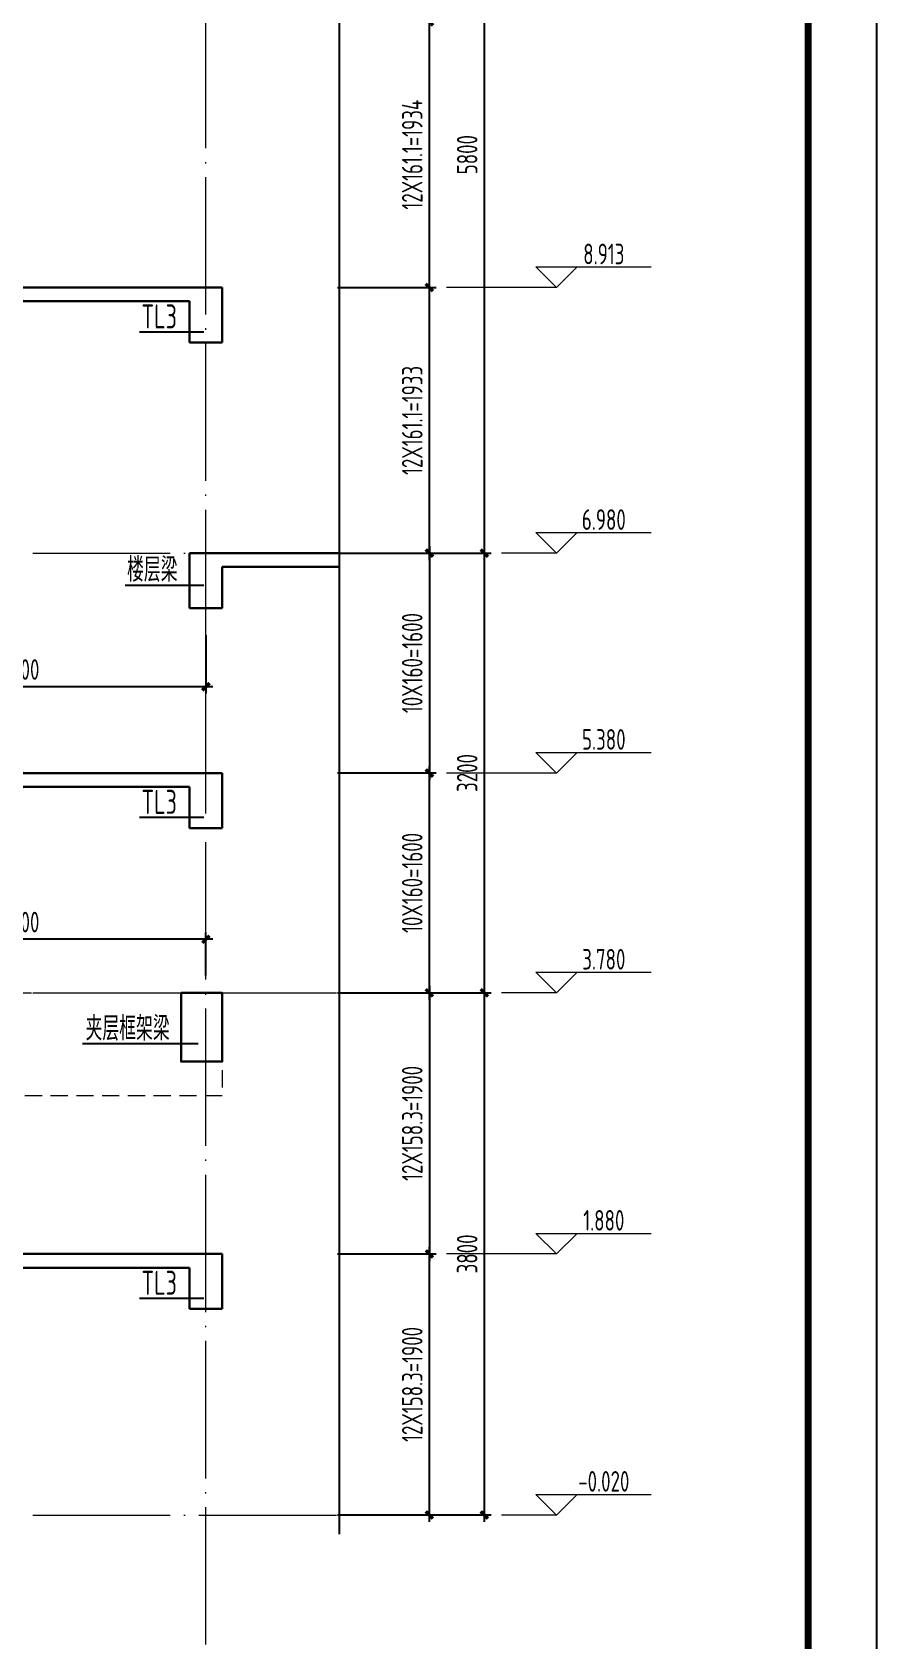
# Model space of a CAD drawing. Extents: x 56246 to 893198, y -950445 to -423535.
# Drawn here: x 302714 to 308863, y -495743 to -484042 of the extents above; entities that cross this region are included whole.
import ezdxf
from ezdxf.enums import TextEntityAlignment as Align

# ---------------------------------------------------------------- set-up
doc = ezdxf.new("R2010")
doc.units = 0
doc.header["$LTSCALE"] = 500
doc.linetypes.add('DOTE', pattern=[2.42, 2, -0.2, 0.02, -0.2])
doc.linetypes.add('HIDDEN', pattern=[0.375, 0.25, -0.125])
for name, color, linetype, lineweight in [('0S-楼梯-不可见', 2, 'HIDDEN', 18), ('0S-楼梯-尺寸', 21, 'Continuous', 13), ('0S-楼梯-线', 2, 'Continuous', 30), ('0S-详图-轴线', 1, 'DOTE', 13)]:
    doc.layers.add(name, color=color, linetype=linetype, lineweight=lineweight)
for name, color, linetype in [('OTHER', 7, 'Continuous'), ('T-TK', 157, 'Continuous'), ('TEXT_LT', 90, 'Continuous'), ('照明平面标注层', 111, 'Continuous')]:
    doc.layers.add(name, color=color, linetype=linetype)
doc.styles.add('TSSD_DIMENSION', font='tssdeng.shx', dxfattribs={"width": 0.7, "bigfont": 'Hztxt.shx'})
doc.styles.add('TSSD_Rein', font='Tssdeng.shx', dxfattribs={"width": 0.7, "bigfont": 'hztxt.shx'})
doc.dimstyles.new('TSSD_50_50', dxfattribs={"dimtxt": 150, "dimasz": 50, "dimexe": 50, "dimexo": 125, "dimgap": 50, "dimtad": 1, "dimdec": 0, "dimzin": 0, "dimdsep": 46, "dimtxsty": 'TSSD_DIMENSION', "dimblk": 'ARCHTICK', "dimblk1": 'ARCHTICK', "dimblk2": 'ARCHTICK', "dimcen": 0, "dimdle": 50, "dimclrt": 7, "dimadec": 0, "dimazin": 0, "dimtfac": 1, "dimtdec": 0, "dimtix": 1, "dimtmove": 2, "dimatfit": 3, "dimfxl": 1, "dimtolj": 1, "dimtzin": 0, "dimarcsym": 0})

# ---------------------------------------------------------------- blocks, each defined once
blk = doc.blocks.new('A0-DWF')
at = {"layer": 'T-TK'}
blk.add_line((118900, -84100), (118900, 0), dxfattribs=at)
at = {"layer": 'T-TK', "const_width": 100}
blk.add_lwpolyline([(2500, -83100), (117900, -83100), (117900, -1000), (2500, -1000)], close=True, dxfattribs=at)
blk = doc.blocks.new('_ArchTick')
at = {"color": 0, "linetype": 'ByBlock', "const_width": 0.5}
blk.add_lwpolyline([(-0.53, -0.53), (0.53, 0.53)], dxfattribs=at)
blk = doc.blocks.new('*D316')
at = {"layer": '0S-楼梯-尺寸', "color": 0, "lineweight": -2, "transparency": 16777216}
for p, q in [((301279, -490909), (301279, -490594)), ((303979, -490909), (303979, -490594)), ((304029, -490644), (301229, -490644))]:
    blk.add_line(p, q, dxfattribs=at)
at = {"layer": 'Defpoints', "color": 0, "transparency": 16777216}
for p in [(301279, -490644), (301279, -491034), (303979, -491034)]:
    blk.add_point(p, dxfattribs=at)
at = {"layer": '0S-楼梯-尺寸', "color": 0, "lineweight": -2, "transparency": 16777216, "xscale": 50, "yscale": 50, "zscale": 50, "rotation": 180}
blk.add_blockref('_ArchTick', (301279, -490644), dxfattribs=at)
at = {"layer": '0S-楼梯-尺寸', "color": 0, "lineweight": -2, "transparency": 16777216, "xscale": 50, "yscale": 50, "zscale": 50}
blk.add_blockref('_ArchTick', (303979, -490644), dxfattribs=at)
at = {"layer": '0S-楼梯-尺寸', "color": 7, "transparency": 16777216, "insert": (302629, -490519), "char_height": 150, "attachment_point": 5, "style": 'TSSD_DIMENSION'}
blk.add_mtext('\\A1;2700', dxfattribs=at)
blk = doc.blocks.new('*D317')
at = {"layer": '0S-楼梯-尺寸', "color": 0, "lineweight": -2, "transparency": 16777216}
for p, q in [((301279, -488431), (301279, -488856)), ((303979, -488431), (303979, -488856)), ((304029, -488806), (301229, -488806))]:
    blk.add_line(p, q, dxfattribs=at)
at = {"layer": 'Defpoints', "color": 0, "transparency": 16777216}
for p in [(301279, -488306), (303979, -488306), (301279, -488806)]:
    blk.add_point(p, dxfattribs=at)
at = {"layer": '0S-楼梯-尺寸', "color": 0, "lineweight": -2, "transparency": 16777216, "xscale": 50, "yscale": 50, "zscale": 50, "rotation": 180}
blk.add_blockref('_ArchTick', (301279, -488806), dxfattribs=at)
at = {"layer": '0S-楼梯-尺寸', "color": 0, "lineweight": -2, "transparency": 16777216, "xscale": 50, "yscale": 50, "zscale": 50}
blk.add_blockref('_ArchTick', (303979, -488806), dxfattribs=at)
at = {"layer": '0S-楼梯-尺寸', "color": 7, "transparency": 16777216, "insert": (302629, -488681), "char_height": 150, "attachment_point": 5, "style": 'TSSD_DIMENSION'}
blk.add_mtext('\\A1;2700', dxfattribs=at)
blk = doc.blocks.new('*D254')
at = {"layer": '0S-楼梯-尺寸', "color": 0, "lineweight": -2, "transparency": 16777216}
for p, q in [((304936, -482034), (306056, -482034)), ((306006, -487884), (306006, -481984)), ((304936, -487834), (306056, -487834))]:
    blk.add_line(p, q, dxfattribs=at)
at = {"layer": 'Defpoints', "color": 0, "transparency": 16777216}
for p in [(304811, -482034), (306006, -482034), (304811, -487834)]:
    blk.add_point(p, dxfattribs=at)
at = {"layer": '0S-楼梯-尺寸', "color": 0, "lineweight": -2, "transparency": 16777216, "xscale": 50, "yscale": 50, "zscale": 50}
for p, rotation in [((306006, -482034), 90), ((306006, -487834), 270)]:
    blk.add_blockref('_ArchTick', p, dxfattribs=dict(at, rotation=rotation))
at = {"layer": '0S-楼梯-尺寸', "color": 7, "transparency": 16777216, "insert": (305881, -484934), "char_height": 150, "attachment_point": 5, "rotation": 90, "style": 'TSSD_DIMENSION'}
blk.add_mtext('\\A1;5800', dxfattribs=at)
blk = doc.blocks.new('*D255')
at = {"layer": '0S-楼梯-尺寸', "color": 0, "lineweight": -2, "transparency": 16777216}
for p, q in [((304936, -485901), (305656, -485901)), ((305606, -487884), (305606, -485851)), ((304936, -487834), (305656, -487834))]:
    blk.add_line(p, q, dxfattribs=at)
at = {"layer": 'Defpoints', "color": 0, "transparency": 16777216}
for p in [(304811, -485901), (305606, -485901), (304811, -487834)]:
    blk.add_point(p, dxfattribs=at)
at = {"layer": '0S-楼梯-尺寸', "color": 0, "lineweight": -2, "transparency": 16777216, "xscale": 50, "yscale": 50, "zscale": 50}
for p, rotation in [((305606, -485901), 90), ((305606, -487834), 270)]:
    blk.add_blockref('_ArchTick', p, dxfattribs=dict(at, rotation=rotation))
at = {"layer": '0S-楼梯-尺寸', "color": 7, "transparency": 16777216, "insert": (305481, -486868), "char_height": 150, "attachment_point": 5, "rotation": 90, "style": 'TSSD_DIMENSION'}
blk.add_mtext('\\A1;12X161.1=1933', dxfattribs=at)
blk = doc.blocks.new('*D256')
at = {"layer": '0S-楼梯-尺寸', "color": 0, "lineweight": -2, "transparency": 16777216}
for p, q in [((304936, -491034), (306056, -491034)), ((306006, -494884), (306006, -490984)), ((304936, -494834), (306056, -494834))]:
    blk.add_line(p, q, dxfattribs=at)
at = {"layer": 'Defpoints', "color": 0, "transparency": 16777216}
for p in [(304811, -491034), (306006, -491034), (304811, -494834)]:
    blk.add_point(p, dxfattribs=at)
at = {"layer": '0S-楼梯-尺寸', "color": 0, "lineweight": -2, "transparency": 16777216, "xscale": 50, "yscale": 50, "zscale": 50}
for p, rotation in [((306006, -491034), 90), ((306006, -494834), 270)]:
    blk.add_blockref('_ArchTick', p, dxfattribs=dict(at, rotation=rotation))
at = {"layer": '0S-楼梯-尺寸', "color": 7, "transparency": 16777216, "insert": (305881, -492934), "char_height": 150, "attachment_point": 5, "rotation": 90, "style": 'TSSD_DIMENSION'}
blk.add_mtext('\\A1;3800', dxfattribs=at)
blk = doc.blocks.new('*D257')
at = {"layer": '0S-楼梯-尺寸', "color": 0, "lineweight": -2, "transparency": 16777216}
for p, q in [((306006, -491084), (306006, -487784)), ((304936, -487834), (306056, -487834)), ((304936, -491034), (306056, -491034))]:
    blk.add_line(p, q, dxfattribs=at)
at = {"layer": 'Defpoints', "color": 0, "transparency": 16777216}
for p in [(304811, -487834), (306006, -487834), (304811, -491034)]:
    blk.add_point(p, dxfattribs=at)
at = {"layer": '0S-楼梯-尺寸', "color": 0, "lineweight": -2, "transparency": 16777216, "xscale": 50, "yscale": 50, "zscale": 50}
for p, rotation in [((306006, -487834), 90), ((306006, -491034), 270)]:
    blk.add_blockref('_ArchTick', p, dxfattribs=dict(at, rotation=rotation))
at = {"layer": '0S-楼梯-尺寸', "color": 7, "transparency": 16777216, "insert": (305881, -489434), "char_height": 150, "attachment_point": 5, "rotation": 90, "style": 'TSSD_DIMENSION'}
blk.add_mtext('\\A1;3200', dxfattribs=at)
blk = doc.blocks.new('*D258')
at = {"layer": '0S-楼梯-尺寸', "color": 0, "lineweight": -2, "transparency": 16777216}
for p, q in [((304936, -492934), (305656, -492934)), ((305606, -494884), (305606, -492884)), ((304936, -494834), (305656, -494834))]:
    blk.add_line(p, q, dxfattribs=at)
at = {"layer": 'Defpoints', "color": 0, "transparency": 16777216}
for p in [(304811, -492934), (305606, -492934), (304811, -494834)]:
    blk.add_point(p, dxfattribs=at)
at = {"layer": '0S-楼梯-尺寸', "color": 0, "lineweight": -2, "transparency": 16777216, "xscale": 50, "yscale": 50, "zscale": 50}
for p, rotation in [((305606, -492934), 90), ((305606, -494834), 270)]:
    blk.add_blockref('_ArchTick', p, dxfattribs=dict(at, rotation=rotation))
at = {"layer": '0S-楼梯-尺寸', "color": 7, "transparency": 16777216, "insert": (305481, -493884), "char_height": 150, "attachment_point": 5, "rotation": 90, "style": 'TSSD_DIMENSION'}
blk.add_mtext('\\A1;12X158.3=1900', dxfattribs=at)
blk = doc.blocks.new('*D259')
at = {"layer": '0S-楼梯-尺寸', "color": 0, "lineweight": -2, "transparency": 16777216}
for p, q in [((305606, -491084), (305606, -489384)), ((304936, -489434), (305656, -489434)), ((304936, -491034), (305656, -491034))]:
    blk.add_line(p, q, dxfattribs=at)
at = {"layer": 'Defpoints', "color": 0, "transparency": 16777216}
for p in [(304811, -489434), (305606, -489434), (304811, -491034)]:
    blk.add_point(p, dxfattribs=at)
at = {"layer": '0S-楼梯-尺寸', "color": 0, "lineweight": -2, "transparency": 16777216, "xscale": 50, "yscale": 50, "zscale": 50}
for p, rotation in [((305606, -489434), 90), ((305606, -491034), 270)]:
    blk.add_blockref('_ArchTick', p, dxfattribs=dict(at, rotation=rotation))
at = {"layer": '0S-楼梯-尺寸', "color": 7, "transparency": 16777216, "insert": (305481, -490234), "char_height": 150, "attachment_point": 5, "rotation": 90, "style": 'TSSD_DIMENSION'}
blk.add_mtext('\\A1;10X160=1600', dxfattribs=at)
blk = doc.blocks.new('*D260')
at = {"layer": '0S-楼梯-尺寸', "color": 0, "lineweight": -2, "transparency": 16777216}
for p, q in [((304936, -491034), (305656, -491034)), ((305606, -490984), (305606, -492984)), ((304936, -492934), (305656, -492934))]:
    blk.add_line(p, q, dxfattribs=at)
at = {"layer": 'Defpoints', "color": 0, "transparency": 16777216}
for p in [(304811, -491034), (304811, -492934), (305606, -492934)]:
    blk.add_point(p, dxfattribs=at)
at = {"layer": '0S-楼梯-尺寸', "color": 0, "lineweight": -2, "transparency": 16777216, "xscale": 50, "yscale": 50, "zscale": 50}
for p, rotation in [((305606, -491034), 90), ((305606, -492934), 270)]:
    blk.add_blockref('_ArchTick', p, dxfattribs=dict(at, rotation=rotation))
at = {"layer": '0S-楼梯-尺寸', "color": 7, "transparency": 16777216, "insert": (305481, -491984), "char_height": 150, "attachment_point": 5, "rotation": 90, "style": 'TSSD_DIMENSION'}
blk.add_mtext('\\A1;12X158.3=1900', dxfattribs=at)
blk = doc.blocks.new('*D261')
at = {"layer": '0S-楼梯-尺寸', "color": 0, "lineweight": -2, "transparency": 16777216}
for p, q in [((305606, -487784), (305606, -489484)), ((304936, -487834), (305656, -487834)), ((304936, -489434), (305656, -489434))]:
    blk.add_line(p, q, dxfattribs=at)
at = {"layer": 'Defpoints', "color": 0, "transparency": 16777216}
for p in [(304811, -487834), (304811, -489434), (305606, -489434)]:
    blk.add_point(p, dxfattribs=at)
at = {"layer": '0S-楼梯-尺寸', "color": 0, "lineweight": -2, "transparency": 16777216, "xscale": 50, "yscale": 50, "zscale": 50}
for p, rotation in [((305606, -487834), 90), ((305606, -489434), 270)]:
    blk.add_blockref('_ArchTick', p, dxfattribs=dict(at, rotation=rotation))
at = {"layer": '0S-楼梯-尺寸', "color": 7, "transparency": 16777216, "insert": (305481, -488634), "char_height": 150, "attachment_point": 5, "rotation": 90, "style": 'TSSD_DIMENSION'}
blk.add_mtext('\\A1;10X160=1600', dxfattribs=at)
blk = doc.blocks.new('*D271')
at = {"layer": '0S-楼梯-尺寸', "color": 0, "lineweight": -2, "transparency": 16777216}
for p, q in [((305606, -485951), (305606, -483917)), ((304936, -483967), (305656, -483967)), ((304936, -485901), (305656, -485901))]:
    blk.add_line(p, q, dxfattribs=at)
at = {"layer": 'Defpoints', "color": 0, "transparency": 16777216}
for p in [(304811, -483967), (305606, -483967), (304811, -485901)]:
    blk.add_point(p, dxfattribs=at)
at = {"layer": '0S-楼梯-尺寸', "color": 0, "lineweight": -2, "transparency": 16777216, "xscale": 50, "yscale": 50, "zscale": 50}
for p, rotation in [((305606, -483967), 90), ((305606, -485901), 270)]:
    blk.add_blockref('_ArchTick', p, dxfattribs=dict(at, rotation=rotation))
at = {"layer": '0S-楼梯-尺寸', "color": 7, "transparency": 16777216, "insert": (305481, -484934), "char_height": 150, "attachment_point": 5, "rotation": 90, "style": 'TSSD_DIMENSION'}
blk.add_mtext('\\A1;12X161.1=1934', dxfattribs=at)

msp = doc.modelspace()

# ---------------------------------------------------------------- linework, layer by layer
at = {"layer": '0S-楼梯-不可见', "color": 3, "elevation": -47.6426}
msp.add_lwpolyline([(295458.5248, -491034.3366), (304098.5248, -491034.3366), (304098.5248, -491784.3366), (295458.5248, -491784.3366)], close=True, dxfattribs=at)
at = {"layer": '0S-楼梯-尺寸'}
for p, q in [((306531.4619, -485901.3366, -47.6426), (306381.4619, -485751.3366, -47.6426)), ((306381.4619, -485751.3366, -47.6426), (306681.4619, -485751.3366, -47.6426)), ((306681.4619, -485751.3366, -47.6426), (306531.4619, -485901.3366, -47.6426)), ((306531.4619, -485751.3366, -47.6426), (307220.0333, -485751.3366, -47.6426)), ((306531.4619, -485901.3366, -47.6426), (305731.4619, -485901.3366, -47.6426)), ((306381.4619, -487684.3366, -47.6426), (306681.4619, -487684.3366, -47.6426)), ((306531.4619, -487834.3366, -47.6426), (306381.4619, -487684.3366, -47.6426)), ((306531.4619, -487684.3366, -47.6426), (307220.0333, -487684.3366, -47.6426)), ((306681.4619, -487684.3366, -47.6426), (306531.4619, -487834.3366, -47.6426)), ((306531.4619, -487834.3366, -47.6426), (306131.4619, -487834.3366, -47.6426)), ((306381.4619, -489284.3366, -47.6426), (306681.4619, -489284.3366, -47.6426)), ((306531.4619, -489434.3366, -47.6426), (306381.4619, -489284.3366, -47.6426)), ((306531.4619, -489284.3366, -47.6426), (307220.0333, -489284.3366, -47.6426)), ((306681.4619, -489284.3366, -47.6426), (306531.4619, -489434.3366, -47.6426)), ((306531.4619, -489434.3366, -47.6426), (305731.4619, -489434.3366, -47.6426)), ((306531.4619, -491034.3366, -47.6426), (306381.4619, -490884.3366, -47.6426)), ((306381.4619, -490884.3366, -47.6426), (306681.4619, -490884.3366, -47.6426)), ((306681.4619, -490884.3366, -47.6426), (306531.4619, -491034.3366, -47.6426)), ((306531.4619, -490884.3366, -47.6426), (307220.0333, -490884.3366, -47.6426)), ((306531.4619, -491034.3366, -47.6426), (306131.4619, -491034.3366, -47.6426)), ((306531.4619, -492934.3366, -47.6426), (306381.4619, -492784.3366, -47.6426)), ((306381.4619, -492784.3366, -47.6426), (306681.4619, -492784.3366, -47.6426)), ((306681.4619, -492784.3366, -47.6426), (306531.4619, -492934.3366, -47.6426)), ((306531.4619, -492784.3366, -47.6426), (307220.0333, -492784.3366, -47.6426)), ((306531.4619, -492934.3366, -47.6426), (305731.4619, -492934.3366, -47.6426)), ((306381.4619, -494684.3366, -47.6426), (306681.4619, -494684.3366, -47.6426)), ((306531.4619, -494834.3366, -47.6426), (306381.4619, -494684.3366, -47.6426)), ((306531.4619, -494684.3366, -47.6426), (307220.0333, -494684.3366, -47.6426)), ((306681.4619, -494684.3366, -47.6426), (306531.4619, -494834.3366, -47.6426)), ((306531.4619, -494834.3366, -47.6426), (306131.4619, -494834.3366, -47.6426))]:
    msp.add_line(p, q, dxfattribs=at)
at = {"layer": '0S-楼梯-线'}
for p, q in [((304098.5248, -485901.3366, -47.6426), (301278.8471, -485901.3366, -47.6426)), ((304098.5248, -485901.3366, -47.6426), (304098.5248, -486301.3366, -47.6426)), ((301518.8471, -486001.3366, -47.6426), (303858.5248, -486001.3366, -47.6426)), ((303858.5248, -486001.3366, -47.6426), (303858.5248, -486301.3366, -47.6426)), ((304098.5248, -486301.3366, -47.6426), (303858.5248, -486301.3366, -47.6426)), ((304950.3525, -487834.3366, -47.6426), (303858.5248, -487834.3366, -47.6426)), ((303858.5248, -487834.3366, -47.6426), (303858.5248, -488234.3366, -47.6426)), ((304098.5248, -487934.3366, -47.6426), (304098.5248, -488234.3366, -47.6426)), ((304098.5248, -487934.3366, -47.6426), (304950.3525, -487934.3366, -47.6426)), ((304098.5248, -488234.3366, -47.6426), (303858.5248, -488234.3366, -47.6426)), ((304098.5248, -489434.3366, -47.6426), (301278.8471, -489434.3366, -47.6426)), ((301518.8471, -489534.3366, -47.6426), (303858.5248, -489534.3366, -47.6426)), ((303858.5248, -489534.3366, -47.6426), (303858.5248, -489834.3366, -47.6426)), ((304098.5248, -489434.3366, -47.6426), (304098.5248, -489834.3366, -47.6426)), ((304098.5248, -489834.3366, -47.6426), (303858.5248, -489834.3366, -47.6426)), ((304098.5248, -492934.3366, -47.6426), (301278.8471, -492934.3366, -47.6426)), ((304098.5248, -492934.3366, -47.6426), (304098.5248, -493334.3366, -47.6426)), ((301518.8471, -493034.3366, -47.6426), (303858.5248, -493034.3366, -47.6426)), ((303858.5248, -493034.3366, -47.6426), (303858.5248, -493334.3366, -47.6426)), ((304098.5248, -493334.3366, -47.6426), (303858.5248, -493334.3366, -47.6426))]:
    msp.add_line(p, q, dxfattribs=at)
at = {"layer": '0S-楼梯-线', "elevation": -47.6426}
msp.add_lwpolyline([(303798.5248, -491034.3366), (304098.5248, -491034.3366), (304098.5248, -491534.3366), (303798.5248, -491534.3366)], close=True, dxfattribs=at)
at = {"layer": '0S-详图-轴线'}
for p, q in [((303978.5248, -495777.5996, -47.6426), (303978.5248, -461623.9399, -47.6426)), ((295458.5248, -487834.3366, -47.6426), (304950.3525, -487834.3366, -47.6426)), ((295458.5248, -491034.3366, -47.6426), (304950.3525, -491034.3366, -47.6426)), ((295458.5248, -494834.3366, -47.6426), (304950.3525, -494834.3366, -47.6426))]:
    msp.add_line(p, q, dxfattribs=at)
at = {"layer": 'OTHER'}
msp.add_line((304950.3525, -494974.3366, -47.6426), (304950.3525, -480499.3366, -47.6426), dxfattribs=at)
at = {"layer": 'TEXT_LT'}
for p, q in [((303496.0793, -486223.6211, -47.6426), (303964.8868, -486223.6211, -47.6426)), ((303391.3508, -488066.4973, -47.6426), (303964.8868, -488066.4973, -47.6426)), ((303496.0793, -489756.6211, -47.6426), (303964.8868, -489756.6211, -47.6426)), ((303922.2706, -491405.5967, -47.6426), (303079.6794, -491405.5967, -47.6426)), ((303496.0793, -493256.6211, -47.6426), (303964.8868, -493256.6211, -47.6426))]:
    msp.add_line(p, q, dxfattribs=at)

# ---------------------------------------------------------------- block references
at = {"layer": '照明平面标注层', "xscale": 0.5, "yscale": 0.5, "zscale": 0.5}
msp.add_blockref('A0-DWF', (249413.4361, -460154.8059), dxfattribs=at)

# ---------------------------------------------------------------- texts
at = {"layer": '0S-楼梯-尺寸', "style": 'TSSD_DIMENSION', "width": 0.7}
for s, p in [('8.913', (306875.7476, -485656.4366, -47.6426)), ('6.980', (306875.7476, -487589.4366, -47.6426)), ('5.380', (306875.7476, -489189.4366, -47.6426)), ('3.780', (306875.7476, -490789.4366, -47.6426)), ('1.880', (306875.7476, -492689.4366, -47.6426)), ('-0.020', (306875.7476, -494589.4366, -47.6426))]:
    msp.add_text(s, height=150, dxfattribs=at).set_placement(p, align=Align.MIDDLE)
at = {"layer": 'TEXT_LT', "style": 'TSSD_Rein', "width": 0.7}
for s, p in [('TL3', (303509.7524, -486198.7372, -47.6426)), ('楼层梁', (303405.0239, -488041.6134, -47.6426)), ('TL3', (303509.7524, -489731.7372, -47.6426)), ('夹层框架梁', (303102.8775, -491380.7127, -47.6426)), ('TL3', (303509.7524, -493231.7372, -47.6426))]:
    msp.add_text(s, height=175, dxfattribs=at).set_placement(p)

# ---------------------------------------------------------------- dimensions: what is measured, and where the dimension line sits
at = {"layer": '0S-楼梯-尺寸'}
for p1, p2, distance, picture, middle in [((304810.6921, -487834.3366, -47.6426), (304810.6921, -482034.3366, -47.6426), -1195.7698, '*D254', (305881.4619, -484934.3366, -47.6426)), ((304810.6921, -491034.3366, -47.6426), (304810.6921, -487834.3366, -47.6426), -1195.7698, '*D257', (305881.4619, -489434.3366, -47.6426)), ((303978.5248, -488305.5573, -47.6426), (301278.5248, -488305.5573, -47.6426), 500, '*D317', (302628.5248, -488680.5573, -47.6426)), ((303978.5248, -491034.3366, -47.6426), (301278.5248, -491034.3366, -47.6426), -390.5071, '*D316', (302628.5248, -490518.8296, -47.6426)), ((304810.6921, -494834.3366, -47.6426), (304810.6921, -491034.3366, -47.6426), -1195.7698, '*D256', (305881.4619, -492934.3366, -47.6426))]:
    dim = msp.add_aligned_dim(p1=p1, p2=p2, distance=distance, dimstyle='TSSD_50_50', dxfattribs=at)
    dim.commit()
    dim.dimension.update_dxf_attribs({"geometry": picture, "text_midpoint": middle})
for p1, p2, distance, text, picture, middle in [((304810.6921, -485901.3366, -47.6426), (304810.6921, -483967.3366, -47.6426), -795.7698, '12X161.1=<>', '*D271', (305481.4619, -484934.3366, -47.6426)), ((304810.6921, -487834.3366, -47.6426), (304810.6921, -485901.3366, -47.6426), -795.7698, '12X161.1=<>', '*D255', (305481.4619, -486867.8366, -47.6426)), ((304810.6921, -487834.3366, -47.6426), (304810.6921, -489434.3366, -47.6426), 795.7698, '10X160=<>', '*D261', (305481.4619, -488634.3366, -47.6426)), ((304810.6921, -491034.3366, -47.6426), (304810.6921, -489434.3366, -47.6426), -795.7698, '10X160=<>', '*D259', (305481.4619, -490234.3366, -47.6426)), ((304810.6921, -491034.3366, -47.6426), (304810.6921, -492934.3366, -47.6426), 795.7698, '12X158.3=<>', '*D260', (305481.4619, -491984.3366, -47.6426)), ((304810.6921, -494834.3366, -47.6426), (304810.6921, -492934.3366, -47.6426), -795.7698, '12X158.3=<>', '*D258', (305481.4619, -493884.3366, -47.6426))]:
    dim = msp.add_aligned_dim(p1=p1, p2=p2, distance=distance, text=text, dimstyle='TSSD_50_50', dxfattribs=at)
    dim.commit()
    dim.dimension.update_dxf_attribs({"geometry": picture, "text_midpoint": middle})

doc.saveas('drawing.dxf')
